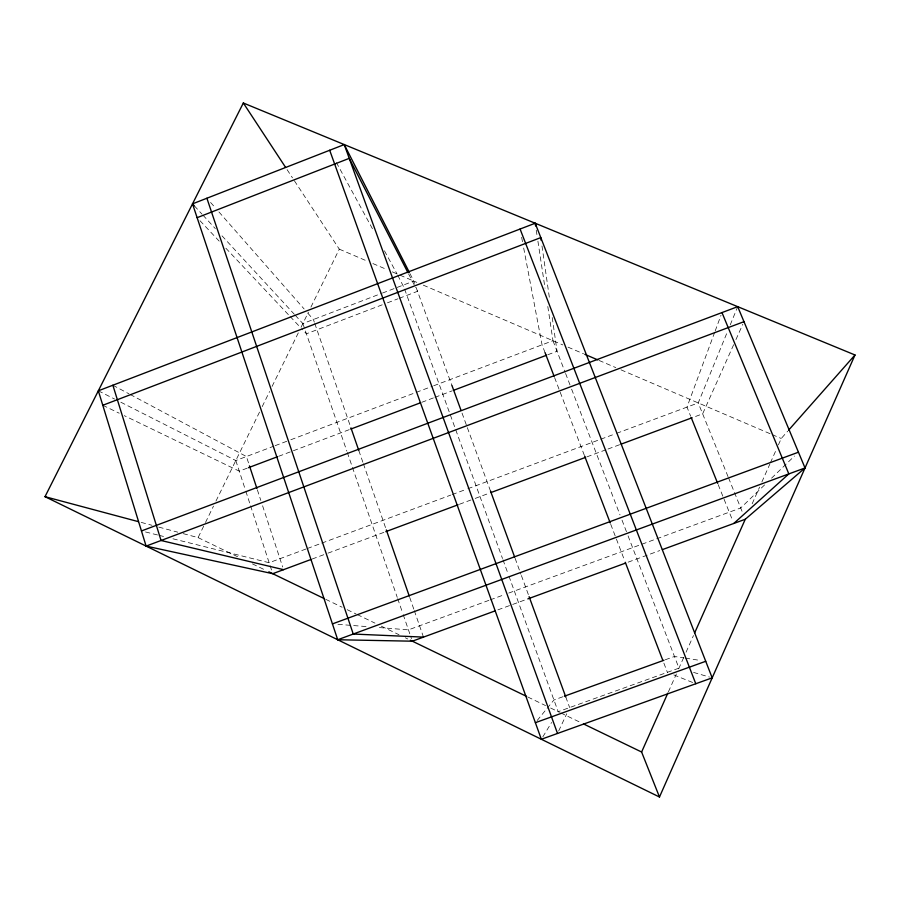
<?xml version="1.0" encoding="UTF-8"?>
<svg xmlns="http://www.w3.org/2000/svg" width="900" height="900" viewBox="0 0 900 900"><rect width="100%" height="100%" fill="white"/><g stroke="black" fill="none" stroke-linecap="round" stroke-linejoin="round"><path stroke-width="0.67" stroke-dasharray="4.5 3.38" d="M714.69 332.269L686.992 407.115L690.637 416.16M715.185 330.964L721.012 315.202M728.021 476.606L698.231 402.93L727.571 331.38M730.238 324.877L737.707 306.664M668.396 691.864L676.373 673.954M678.656 668.835L683.786 657.315M686.07 652.196L693.472 635.558M752.175 503.752L759.589 487.125M761.861 482.006L769.849 464.085M770.411 462.803L776.115 450.011M778.399 444.892L781.245 438.491L787.702 431.19M733.646 344.723L702.641 413.831L693.439 417.251M735.941 339.593L742.826 324.236M558.675 730.991L566.764 713.722M183.172 533.621L198.079 537.604L204.862 523.755M205.481 522.495L213.491 506.115M215.966 501.075L259.74 411.649M262.204 406.609L269.606 391.489M272.07 386.449L298.586 332.291M301.061 327.251L308.452 312.131M310.928 307.103L339.289 249.154L293.231 178.999M542.812 736.875L551.599 722.475M537.154 720.518L553.939 699.986L563.108 696.668M764.606 484.897L740.711 507.971L506.025 594.067M771.57 478.17L794.475 456.053M295.256 315.293L302.873 323.55L381.15 293.558M382.455 293.062L413.775 281.07L415.71 286.346M382.219 304.808L306.405 333.81L301.613 328.725M387.45 302.816L397.912 298.811M399.218 298.316L417.521 291.308L415.609 287.584M120.836 402.221L235.811 460.541L273.814 446.175M275.13 445.68L289.541 440.235M290.858 439.74L432.405 386.257M433.71 385.762L552.983 340.706L547.538 304.774M247.151 468.18L239.265 471.15L124.279 415.654M278.662 456.289L349.571 429.536M421.796 402.3L433.609 397.834M434.925 397.339L452.002 390.904M547.852 354.735L557.044 351.27L552.094 316.62M306 549L269.145 562.725L172.699 538.729M307.316 548.516L320.479 543.611M321.795 543.116L450.787 495.079M452.104 494.595L466.582 489.195M467.899 488.711L599.512 439.695M600.829 439.2L615.308 433.811M616.624 433.316L698.231 402.93M312.165 559.024L326.632 553.646M327.949 553.163L384.48 532.136M459.416 504.27L473.884 498.892M475.2 498.409L489.656 493.031M586.946 456.851L606.668 449.516M607.984 449.032L619.819 444.634M488.88 600.356L408.454 629.865L376.661 627.367M490.196 599.873L504.697 594.551M497.891 609.863L528.154 598.781M628.155 562.151L659.745 550.575M665.291 659.768L674.46 656.46L683.977 657.934M337.961 624.341L366.986 626.614M685.339 658.136L700.301 660.454M145.53 531.967L157.759 535.016M159.12 535.354L164.554 536.704M141.188 522.394L152.021 525.296M158.794 527.108L177.761 532.17M693.574 672.413L709.526 677.07M673.841 674.921L693.191 682.706M339.289 249.154L367.718 261.338M372.881 263.554L387.101 269.64M392.276 271.856L398.734 274.624M400.027 275.175L416.824 282.375M423.281 285.142L562.849 344.936M568.024 347.141L583.526 353.79M599.029 360.428L615.836 367.627M621 369.844L770.906 434.059M772.2 434.621L781.245 438.491M102.791 405.281L119.216 413.213M198.079 537.604L238.511 557.156M252.416 563.873L266.31 570.589M325.699 599.299L342.135 607.241M347.186 609.683L356.029 613.957M357.3 614.576L374.985 623.126M381.308 626.175L398.993 634.725M405.315 637.785L407.835 639.011M527.884 697.039L545.569 705.589M550.631 708.03L559.474 712.305M560.734 712.924L580.95 722.689M98.336 390.803L114.581 399.049M112.871 385.234L128.947 393.806M130.185 394.47L246.42 456.536L249.041 464.512M200.002 220.725L219.172 241.11M225.877 248.231L289.147 315.473M290.104 316.496L300.656 327.701M194.422 205.92L202.028 214.178M202.984 215.201L215.347 228.623M222.007 235.845L294.311 314.269M210.6 202.455L215.224 207.731M218.936 211.95L304.132 308.97M307.834 313.189L313.391 319.522L314.314 322.166M287.089 169.639L292.455 177.829M336.375 162.518L372.431 228.735M384.446 250.808L397.136 274.106M397.811 275.332L404.111 287.775M408.589 273.915L414.968 286.335M409.95 273.555L413.775 281.07M728.55 477.889L742.736 512.989M718.2 484.673L732.769 520.864M552.983 340.706L565.076 372.139M565.582 373.444L571.129 387.855M571.624 389.171L619.999 514.901M622.024 520.144L627.559 534.555M628.065 535.86L678.96 668.149L558.191 711.686L508.748 575.663M545.074 352.688L542.059 344.835L522.956 244.192M554.591 377.584L584.674 456.176M610.74 524.295L624.78 560.97M663.874 663.154L667.384 672.322M416.115 287.471L451.901 385.38M462.037 413.111L466.853 426.308M467.336 427.635L490.5 491.006M515.115 558.349L520.909 574.2M521.392 575.516L528.626 595.316M565.785 696.994L569.644 707.558M404.595 289.103L502.504 558.495M502.988 559.822L508.264 574.346M314.775 323.494L351.011 428.029M358.808 450.529L362.936 462.431M363.397 463.759L385.875 528.604M409.725 597.409L413.854 609.322M414.315 610.65L423.022 635.783M302.873 323.55L346.849 451.136M347.299 452.464L397.238 597.33M397.699 598.658L402.739 613.283M403.189 614.61L411.491 638.674M257.344 489.803L260.831 500.456M262.586 505.777L282.679 567M235.811 460.541L245.362 489.825M245.801 491.152L250.144 504.473M250.571 505.8L271.935 571.252M521.64 237.308L522.686 242.82M536.243 230.141L537.075 235.665M537.919 241.2L545.029 288.191M541.98 245.925L549.709 299.981"/><path stroke-width="1.35" d="M659.475 797.006L855 354.983L243.326 102.994L45 496.676L659.475 797.006L641.61 752.018L583.481 723.915M641.61 752.018L667.822 693.146M694.609 633.004L745.335 519.109M788.625 430.144L855 354.983M733.804 523.451L788.827 473.906L721.98 312.581M141.457 530.955L737.707 306.664L805.028 467.955L745.279 519.255L662.377 549.619M495.259 610.83L412.358 641.194L337.714 639.742L192.521 203.85L344.25 144.574L409.309 272.306M197.123 217.676L349.245 158.355L407.947 272.666M329.692 150.255L541.339 739.271L712.181 677.846L535.196 223.234L98.336 390.803L146.115 546.097L272.734 573.694L310.86 559.519M102.791 405.281L540.788 237.611L541.192 240.379M248.456 467.685L277.346 456.784M350.887 429.041L420.48 402.795M453.308 390.409L546.548 355.23M146.115 546.097L743.974 321.683M385.796 531.653L458.1 504.765M490.973 492.536L585.63 457.346M621.124 444.139L692.123 417.746M332.438 623.903L798.457 452.205M337.714 639.742L805.028 467.955M528.154 598.781L625.534 563.108M564.413 696.195L663.986 660.24M535.387 722.678L705.735 661.286M423.484 637.11L353.25 634.039L206.899 198.236M283.556 569.666L161.055 540.495L112.871 385.234M45 496.676L138.476 521.674M584.82 354.341L597.746 359.876M268.841 571.815L324.439 598.691M410.366 640.226L526.624 696.42M192.521 203.85L194.422 205.92M243.326 102.994L285.548 167.31M691.155 417.454L717.683 483.379M520.076 229.028L695.779 683.752M545.074 352.688L554.096 376.267M584.674 456.176L610.245 522.99M625.275 562.286L662.873 660.533M451.901 385.38L461.07 410.468M490.5 491.006L514.631 557.033M529.11 596.644L565.785 696.994M344.25 144.574L557.516 733.455M351.011 428.029L358.808 450.529M386.325 529.92L409.264 596.092M249.48 465.851L256.905 488.475M535.196 223.234L535.613 226.001"/></g></svg>
